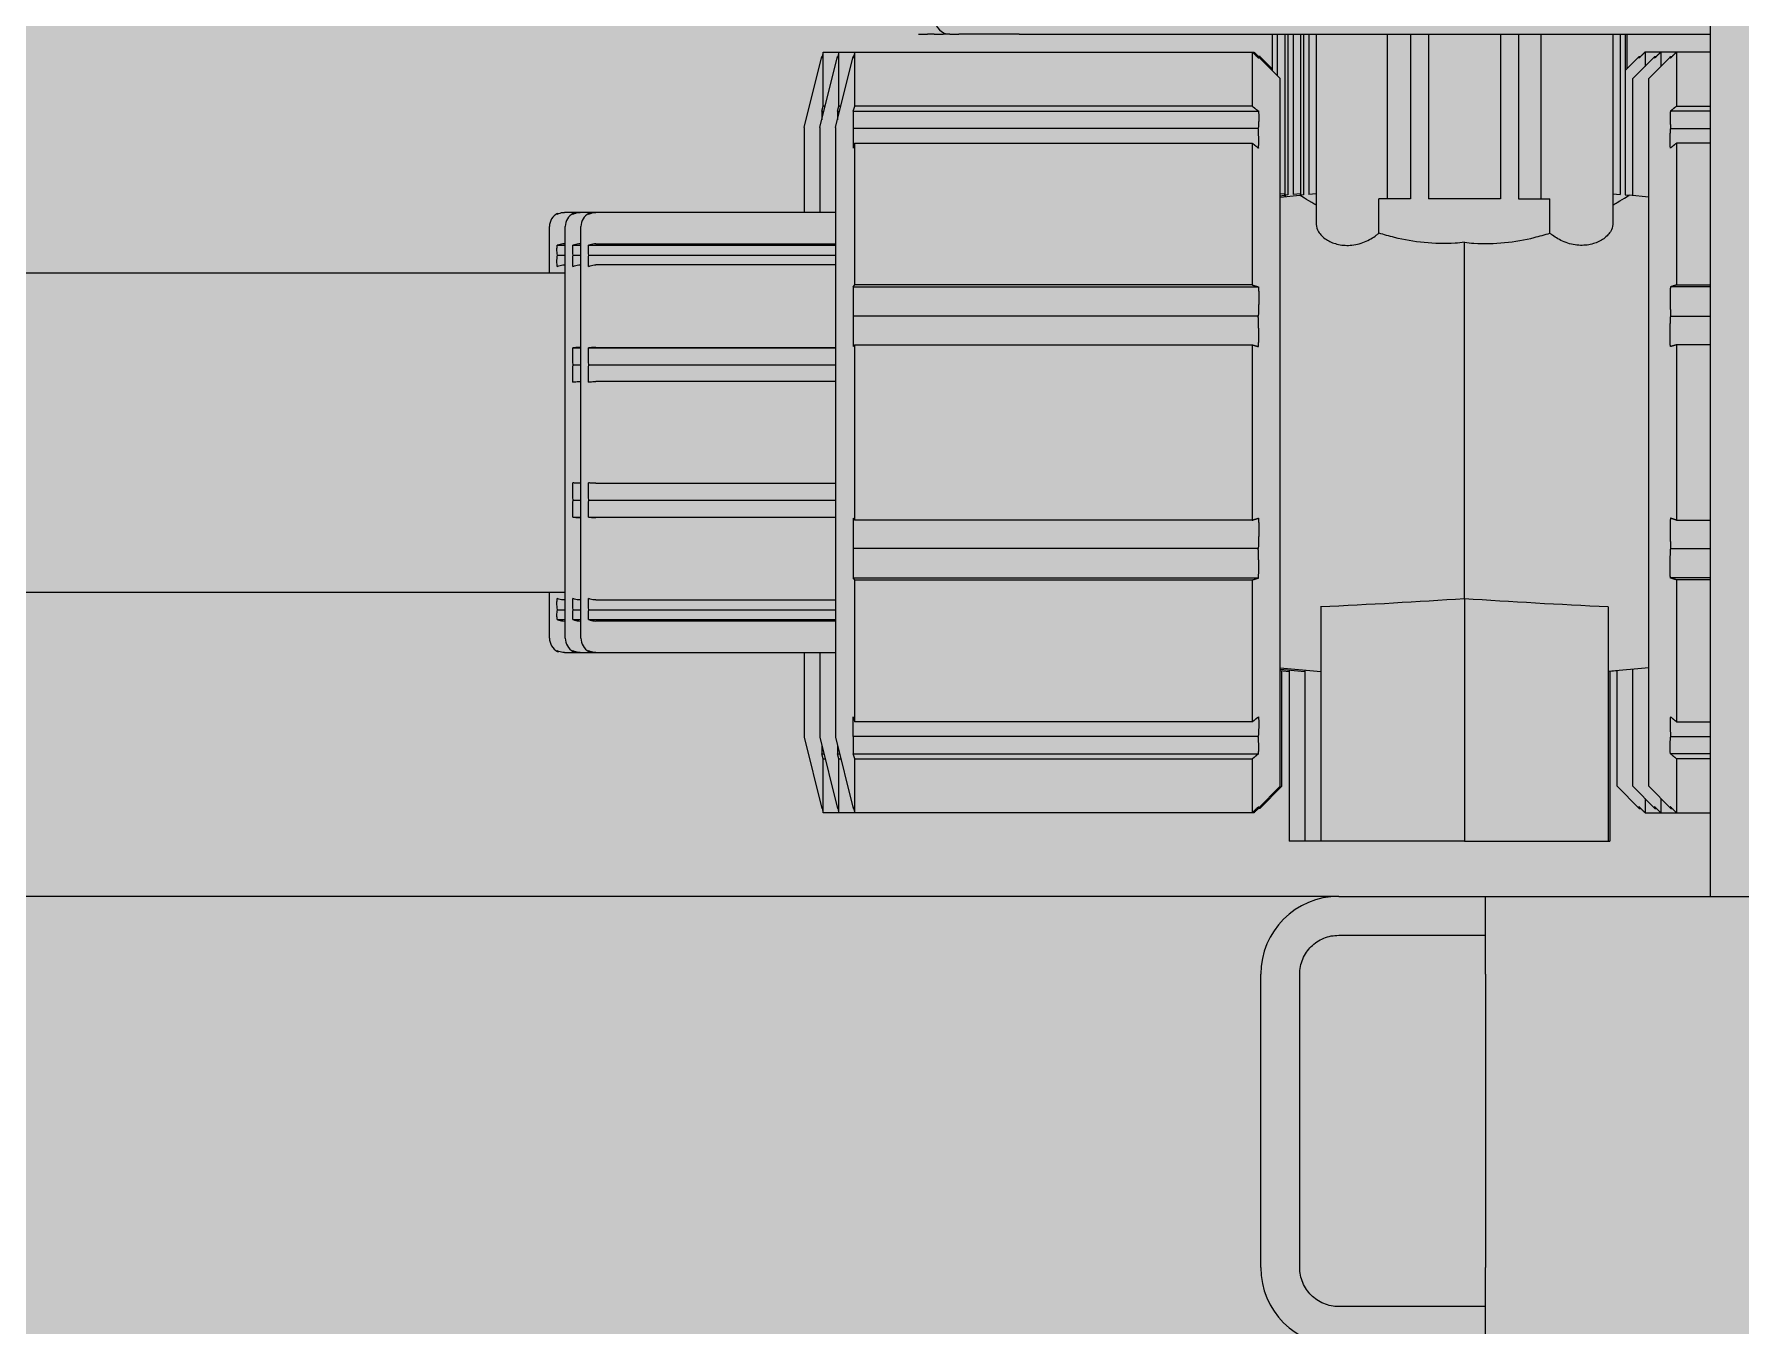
# Model space of a CAD drawing. Header units: centimetres. Extents: x 405564 to 502064, y 46284 to 60634.
# Drawn here: x 484843.04 to 484854.44, y 55966.28 to 55974.91 of the extents above; entities that cross this region are included whole.
import ezdxf

# ---------------------------------------------------------------- set-up
doc = ezdxf.new("R2010")
doc.units = ezdxf.units.CM
doc.layers.get('0').update_dxf_attribs({"color": 8, "lineweight": 9})
doc.layers.add('0-KRCN-MİMARİ-220526', color=8, linetype='Continuous', lineweight=9)
doc.layers.add('Visible (ISO)', color=8, linetype='Continuous', lineweight=18)
doc.layers.add('AS_NOT_MIMARI', color=8, linetype='Continuous')

# ---------------------------------------------------------------- blocks, each defined once
blk = doc.blocks.new('A$Cdfb98813')
h = blk.add_hatch()
h.set_pattern_fill('ANGLE', color=256)
h.set_pattern_definition([(0, (-482318.783, -59032.118), (0, 6.985), [5.08, -1.905]), (90, (-482318.783, -59032.118), (-6.985, 4e-16), [5.08, -1.905])])
h.paths.add_polyline_path([(2235.139, -683), (325.139, -683), (325.139, -933.015), (2235.139, -933.015)])
h.paths.add_polyline_path([(800, -700), (900, -700), (900, -800), (800, -800)], flags=16)
h.paths.add_polyline_path([(1700, -700), (1800, -700), (1800, -800), (1700, -800)], flags=16)
at = {"layer": 'Visible (ISO)'}
for p, q in [((1004.484, -845.415), (1004.484, -863.415)), ((999.198, -857.656), (999.258, -857.656)), ((999.198, -857.656), (999.198, -857.656)), ((999.303, -857.656), (999.258, -857.656)), ((999.303, -857.656), (999.363, -857.656)), ((999.303, -857.656), (999.303, -857.656)), ((999.408, -857.656), (999.363, -857.656)), ((999.408, -857.656), (999.468, -857.656)), ((999.408, -857.656), (999.408, -857.656)), ((999.871, -857.656), (999.468, -857.656)), ((999.871, -857.656), (1004.484, -857.656)), ((1001.56, -857.656), (1001.56, -857.899)), ((1001.594, -857.656), (1001.594, -857.933)), ((1001.644, -857.656), (1001.644, -858.732)), ((1001.665, -857.656), (1001.665, -858.73)), ((1001.699, -857.656), (1001.699, -858.727)), ((1001.749, -857.656), (1001.749, -858.732)), ((1001.77, -857.656), (1001.77, -858.73)), ((1001.804, -857.656), (1001.804, -858.727)), ((1001.854, -857.656), (1001.854, -858.927)), ((1002.331, -858.756), (1002.331, -857.656)), ((1002.484, -857.656), (1002.484, -858.756)), ((1002.604, -857.656), (1002.604, -858.756)), ((1003.084, -857.656), (1003.084, -858.756)), ((1003.204, -857.656), (1003.204, -858.756)), ((1003.357, -858.756), (1003.357, -857.656)), ((1003.834, -857.656), (1003.834, -858.927)), ((1003.883, -857.656), (1003.883, -858.727)), ((1003.917, -857.656), (1003.917, -858.73)), ((1003.928, -857.656), (1003.928, -857.888)), ((998.434, -858.28), (998.552, -857.805)), ((998.539, -858.28), (998.657, -857.805)), ((998.562, -857.775), (998.552, -857.816)), ((998.555, -857.805), (998.552, -857.805)), ((998.562, -858.137), (998.562, -857.775)), ((998.562, -857.775), (998.667, -857.775)), ((998.644, -858.28), (998.762, -857.805)), ((998.667, -857.775), (998.657, -857.816)), ((998.66, -857.805), (998.657, -857.805)), ((998.667, -858.137), (998.667, -857.775)), ((998.667, -857.775), (998.772, -857.775)), ((998.772, -857.775), (998.762, -857.816)), ((998.764, -857.805), (998.762, -857.805)), ((998.772, -858.137), (998.772, -857.775)), ((998.772, -857.775), (1001.427, -857.775)), ((1001.427, -857.775), (1001.438, -857.775)), ((1001.427, -857.775), (1001.427, -858.137)), ((1001.438, -857.775), (1001.438, -857.786)), ((1001.467, -857.805), (1001.458, -857.805)), ((1001.614, -857.953), (1001.467, -857.805)), ((1001.478, -857.805), (1001.469, -857.805)), ((1001.56, -857.888), (1001.478, -857.805)), ((1003.917, -857.899), (1004.011, -857.805)), ((1003.969, -857.953), (1004.116, -857.805)), ((1004.011, -857.805), (1004.02, -857.805)), ((1004.05, -857.775), (1004.05, -857.871)), ((1004.155, -857.775), (1004.05, -857.775)), ((1004.074, -857.953), (1004.221, -857.805)), ((1004.116, -857.805), (1004.125, -857.805)), ((1004.155, -857.775), (1004.155, -857.871)), ((1004.26, -857.775), (1004.155, -857.775)), ((1004.221, -857.805), (1004.23, -857.805)), ((1004.26, -857.775), (1004.26, -858.137)), ((1004.484, -857.775), (1004.26, -857.775)), ((1001.614, -862.68), (1001.614, -857.953)), ((1003.969, -858.735), (1003.969, -857.953)), ((1004.074, -862.68), (1004.074, -857.953)), ((998.552, -858.17), (998.562, -858.137)), ((998.552, -858.17), (998.566, -858.17)), ((998.575, -858.137), (998.562, -858.137)), ((998.657, -858.17), (998.667, -858.137)), ((998.657, -858.17), (998.671, -858.17)), ((998.679, -858.137), (998.667, -858.137)), ((998.762, -858.17), (998.772, -858.137)), ((998.762, -858.17), (1001.469, -858.17)), ((1001.427, -858.137), (998.772, -858.137)), ((1004.484, -858.17), (1004.219, -858.17)), ((1004.26, -858.137), (1004.484, -858.137)), ((998.434, -858.28), (998.434, -858.846)), ((998.539, -858.28), (998.539, -858.846)), ((998.644, -858.28), (998.644, -862.352)), ((1001.467, -858.285), (998.762, -858.285)), ((1004.221, -858.285), (1004.484, -858.285)), ((998.772, -858.384), (998.762, -858.417)), ((998.772, -859.331), (998.772, -858.384)), ((998.772, -858.384), (1001.427, -858.384)), ((1001.427, -858.384), (1001.427, -859.331)), ((1004.484, -858.384), (1004.26, -858.384)), ((1004.26, -858.384), (1004.26, -859.331)), ((1001.644, -858.723), (1001.614, -858.725)), ((1001.614, -858.735), (1001.639, -858.732)), ((1001.614, -858.744), (1001.744, -858.732)), ((1001.665, -858.73), (1001.639, -858.732)), ((1001.749, -858.723), (1001.699, -858.727)), ((1001.77, -858.73), (1001.744, -858.732)), ((1001.854, -858.723), (1001.804, -858.727)), ((1002.484, -858.756), (1002.272, -858.756)), ((1002.272, -858.985), (1002.272, -858.756)), ((1003.084, -858.756), (1002.604, -858.756)), ((1003.204, -858.756), (1003.415, -858.756)), ((1003.415, -858.985), (1003.415, -858.756)), ((1003.834, -858.723), (1003.883, -858.727)), ((1003.917, -858.73), (1003.944, -858.732)), ((1004.074, -858.744), (1003.944, -858.732)), ((996.787, -858.853), (996.797, -858.853)), ((996.939, -858.846), (996.834, -858.846)), ((996.892, -858.853), (996.902, -858.853)), ((997.044, -858.846), (996.939, -858.846)), ((996.997, -858.853), (997.007, -858.853)), ((998.644, -858.846), (997.044, -858.846)), ((996.734, -859.249), (996.734, -858.941)), ((996.839, -861.691), (996.839, -858.941)), ((996.944, -861.691), (996.944, -858.941)), ((996.785, -859.066), (996.839, -859.066)), ((996.834, -859.056), (996.839, -859.056)), ((996.89, -859.066), (996.944, -859.066)), ((996.939, -859.056), (996.944, -859.056)), ((996.995, -859.066), (998.644, -859.066)), ((997.044, -859.056), (998.644, -859.056)), ((1002.844, -861.427), (1002.844, -859.046)), ((996.787, -859.132), (996.839, -859.132)), ((996.839, -859.197), (996.834, -859.197)), ((996.892, -859.132), (996.944, -859.132)), ((996.944, -859.197), (996.939, -859.197)), ((996.997, -859.132), (998.644, -859.132)), ((998.644, -859.197), (997.044, -859.197)), ((989.734, -859.249), (996.839, -859.249)), ((998.762, -859.344), (998.772, -859.331)), ((1001.427, -859.331), (998.772, -859.331)), ((1004.26, -859.331), (1004.484, -859.331)), ((998.762, -859.344), (1001.469, -859.344)), ((1004.484, -859.344), (1004.219, -859.344)), ((1001.467, -859.54), (998.762, -859.54)), ((1004.221, -859.54), (1004.484, -859.54)), ((996.89, -859.752), (996.944, -859.752)), ((996.939, -859.748), (996.944, -859.748)), ((996.995, -859.752), (998.644, -859.752)), ((997.044, -859.748), (998.644, -859.748)), ((998.772, -859.731), (998.762, -859.743)), ((998.772, -860.902), (998.772, -859.731)), ((998.772, -859.731), (1001.427, -859.731)), ((1001.427, -859.731), (1001.427, -860.902)), ((1004.484, -859.731), (1004.26, -859.731)), ((1004.26, -859.731), (1004.26, -860.902)), ((996.892, -859.864), (996.944, -859.864)), ((996.997, -859.864), (998.644, -859.864)), ((996.944, -859.976), (996.939, -859.976)), ((998.644, -859.976), (997.044, -859.976)), ((996.939, -860.656), (996.944, -860.656)), ((997.044, -860.656), (998.644, -860.656)), ((996.892, -860.768), (996.944, -860.768)), ((996.997, -860.768), (998.644, -860.768)), ((996.89, -860.881), (996.944, -860.881)), ((996.944, -860.885), (996.939, -860.885)), ((996.995, -860.881), (998.644, -860.881)), ((998.644, -860.885), (997.044, -860.885)), ((998.762, -860.889), (998.772, -860.902)), ((1001.427, -860.902), (998.772, -860.902)), ((1004.26, -860.902), (1004.484, -860.902)), ((1001.467, -861.092), (998.762, -861.092)), ((1004.221, -861.092), (1004.484, -861.092)), ((989.734, -861.383), (996.839, -861.383)), ((996.734, -861.691), (996.734, -861.383)), ((998.772, -861.301), (998.762, -861.288)), ((998.762, -861.288), (1001.469, -861.288)), ((998.772, -862.249), (998.772, -861.301)), ((998.772, -861.301), (1001.427, -861.301)), ((1001.427, -861.301), (1001.427, -862.249)), ((1004.484, -861.288), (1004.219, -861.288)), ((1004.484, -861.301), (1004.26, -861.301)), ((1004.26, -861.301), (1004.26, -862.249)), ((996.787, -861.5), (996.839, -861.5)), ((996.834, -861.435), (996.839, -861.435)), ((996.892, -861.5), (996.944, -861.5)), ((996.939, -861.435), (996.944, -861.435)), ((996.997, -861.5), (998.644, -861.5)), ((997.044, -861.435), (998.644, -861.435)), ((1001.884, -861.481), (1001.884, -863.046)), ((1002.844, -861.427), (1002.844, -863.046)), ((1003.804, -861.481), (1003.804, -863.046)), ((996.785, -861.566), (996.839, -861.566)), ((996.839, -861.576), (996.834, -861.576)), ((996.89, -861.566), (996.944, -861.566)), ((996.944, -861.576), (996.939, -861.576)), ((996.995, -861.566), (998.644, -861.566)), ((998.644, -861.576), (997.044, -861.576)), ((996.787, -861.779), (996.797, -861.779)), ((996.834, -861.786), (996.939, -861.786)), ((996.892, -861.779), (996.902, -861.779)), ((996.939, -861.786), (997.044, -861.786)), ((996.997, -861.779), (997.007, -861.779)), ((997.044, -861.786), (998.644, -861.786)), ((998.434, -861.786), (998.434, -862.352)), ((998.539, -861.786), (998.539, -862.352)), ((1001.614, -861.889), (1001.884, -861.912)), ((1001.614, -861.898), (1001.779, -861.912)), ((1001.614, -861.907), (1001.674, -861.912)), ((1001.625, -862.68), (1001.625, -861.908)), ((1001.674, -861.903), (1001.674, -863.046)), ((1001.779, -861.903), (1001.779, -863.046)), ((1004.074, -861.889), (1003.804, -861.912)), ((1003.864, -861.908), (1003.815, -861.912)), ((1003.815, -861.911), (1003.815, -863.046)), ((1003.864, -862.68), (1003.864, -861.907)), ((1003.969, -862.68), (1003.969, -861.898)), ((998.762, -862.215), (998.772, -862.249)), ((1001.427, -862.249), (998.772, -862.249)), ((1004.26, -862.249), (1004.484, -862.249)), ((998.434, -862.352), (998.552, -862.827)), ((998.539, -862.352), (998.657, -862.827)), ((998.644, -862.352), (998.762, -862.827)), ((1001.467, -862.347), (998.762, -862.347)), ((1004.221, -862.347), (1004.484, -862.347)), ((998.562, -862.496), (998.552, -862.462)), ((998.552, -862.462), (998.566, -862.462)), ((998.562, -862.857), (998.562, -862.496)), ((998.562, -862.496), (998.575, -862.496)), ((998.667, -862.496), (998.657, -862.462)), ((998.657, -862.462), (998.671, -862.462)), ((998.667, -862.857), (998.667, -862.496)), ((998.667, -862.496), (998.679, -862.496)), ((998.772, -862.496), (998.762, -862.462)), ((998.762, -862.462), (1001.469, -862.462)), ((998.772, -862.857), (998.772, -862.496)), ((998.772, -862.496), (1001.427, -862.496)), ((1001.427, -862.496), (1001.427, -862.857)), ((1004.484, -862.462), (1004.219, -862.462)), ((1004.26, -862.496), (1004.26, -862.857)), ((1004.484, -862.496), (1004.26, -862.496)), ((1001.614, -862.68), (1001.467, -862.827)), ((1001.625, -862.68), (1001.478, -862.827)), ((1003.864, -862.68), (1004.011, -862.827)), ((1003.969, -862.68), (1004.116, -862.827)), ((1004.05, -862.761), (1004.05, -862.857)), ((1004.074, -862.68), (1004.221, -862.827)), ((1004.155, -862.761), (1004.155, -862.857)), ((998.552, -862.816), (998.562, -862.857)), ((998.555, -862.827), (998.552, -862.827)), ((998.667, -862.857), (998.562, -862.857)), ((998.657, -862.816), (998.667, -862.857)), ((998.66, -862.827), (998.657, -862.827)), ((998.772, -862.857), (998.667, -862.857)), ((998.762, -862.816), (998.772, -862.857)), ((998.764, -862.827), (998.762, -862.827)), ((1001.427, -862.857), (998.772, -862.857)), ((1001.438, -862.857), (1001.427, -862.857)), ((1001.438, -862.846), (1001.438, -862.857)), ((1001.467, -862.827), (1001.458, -862.827)), ((1001.478, -862.827), (1001.469, -862.827)), ((1004.011, -862.827), (1004.02, -862.827)), ((1004.05, -862.857), (1004.155, -862.857)), ((1004.116, -862.827), (1004.125, -862.827)), ((1004.155, -862.857), (1004.26, -862.857)), ((1004.221, -862.827), (1004.23, -862.827)), ((1004.26, -862.857), (1004.484, -862.857)), ((1001.779, -863.046), (1001.674, -863.046)), ((1001.884, -863.046), (1001.779, -863.046)), ((1002.844, -863.046), (1001.884, -863.046)), ((1002.844, -863.046), (1003.804, -863.046)), ((1003.804, -863.046), (1003.815, -863.046)), ((1002.004, -863.415), (839.484, -863.415)), ((1002.004, -863.415), (1002.984, -863.415)), ((1002.984, -863.935), (1002.984, -863.415)), ((1002.984, -863.415), (1056.964, -863.415)), ((1002.004, -863.675), (1002.984, -863.675)), ((1001.484, -865.895), (1001.484, -863.935)), ((1001.744, -865.895), (1001.744, -863.935)), ((1002.984, -863.935), (1002.984, -865.895)), ((1002.984, -866.415), (1002.984, -865.895)), ((1002.984, -866.155), (1002.004, -866.155))]:
    blk.add_line(p, q, dxfattribs=at)
for centre, radius, start, end in [((999.408, -857.556), 0.1, 180, 270), ((996.834, -858.941), 0.1, 118.0831, 180), ((996.939, -858.941), 0.1, 118.0831, 180), ((997.044, -858.941), 0.1, 118.0831, 180), ((996.834, -861.691), 0.1, 180, 241.9169), ((996.939, -861.691), 0.1, 180, 241.9169), ((997.044, -861.691), 0.1, 180, 241.9169), ((1002.004, -863.935), 0.52, 90, 180), ((1002.004, -865.895), 0.52, 180, 270)]:
    blk.add_arc(centre, radius, start, end, dxfattribs=at)
at = {"layer": 'Visible (ISO)', "extrusion": (0, 0, -1)}
for centre, major_axis, ratio, start_param, end_param in [((999.635, -860.316), (7.936, 0), 0.153091, 1.154619, 1.283565), ((1006.052, -860.316), (-7.936, 0), 0.153091, 4.99962, 5.128566), ((1008.797, -862.265), (-10.036, 0), 0.629301, 6.270099, 6.291053)]:
    blk.add_ellipse(centre, major_axis=major_axis, ratio=ratio, start_param=start_param, end_param=end_param, dxfattribs=at)
at = {"layer": 'Visible (ISO)'}
for points, weights in [([(998.552, -857.805), (998.551, -857.811), (998.552, -857.816)], [3.23888053736, 3.24243610496, 3.24029771772]), ([(998.657, -857.805), (998.656, -857.811), (998.657, -857.816)], [3.23888053736, 3.24243610496, 3.24029771772]), ([(998.762, -857.805), (998.761, -857.811), (998.762, -857.816)], [3.23888053736, 3.24243610496, 3.24029771772]), ([(1001.427, -857.775), (1001.448, -857.796), (1001.469, -857.816)], [1.02199171203, 1.0207070589, 1.01935490038]), ([(1001.438, -857.775), (1001.459, -857.796), (1001.48, -857.816)], [1.02199171205, 1.02070705892, 1.0193549004]), ([(1001.469, -857.816), (1001.472, -857.811), (1001.467, -857.805)], [1.5597989968, 1.56082836341, 1.55911680131]), ([(1001.48, -857.816), (1001.483, -857.811), (1001.478, -857.805)], [1.5597989968, 1.56082836341, 1.55911680131]), ([(1004.009, -857.816), (1004.005, -857.811), (1004.011, -857.805)], [1.5597989968, 1.56082836341, 1.55911680131]), ([(1004.05, -857.775), (1004.029, -857.796), (1004.009, -857.816)], [1.02199171203, 1.0207070589, 1.01935490039]), ([(1004.114, -857.816), (1004.11, -857.811), (1004.116, -857.805)], [1.5597989968, 1.56082836341, 1.55911680131]), ([(1004.155, -857.775), (1004.134, -857.796), (1004.114, -857.816)], [1.02199171203, 1.0207070589, 1.01935490038]), ([(1004.219, -857.816), (1004.215, -857.811), (1004.221, -857.805)], [1.5597989968, 1.56082836341, 1.55911680131]), ([(1004.26, -857.775), (1004.239, -857.796), (1004.219, -857.816)], [1.02199171203, 1.0207070589, 1.01935490038]), ([(998.552, -858.17), (998.551, -858.2), (998.552, -858.229)], [3.23952660415, 3.24061321596, 3.24022923136]), ([(998.657, -858.17), (998.656, -858.2), (998.657, -858.229)], [3.23952660415, 3.24061321596, 3.24022923136]), ([(998.762, -858.17), (998.761, -858.228), (998.762, -858.285)], [3.23952660416, 3.24166448254, 3.23810976111]), ([(1001.427, -858.137), (1001.448, -858.154), (1001.469, -858.17)], [1.02199171203, 1.0207070589, 1.01935490039]), ([(1001.469, -858.17), (1001.472, -858.228), (1001.467, -858.285)], [1.55979899676, 1.56082836338, 1.5591168013]), ([(1004.219, -858.17), (1004.215, -858.228), (1004.221, -858.285)], [1.55979899676, 1.56082836338, 1.5591168013]), ([(1004.26, -858.137), (1004.239, -858.154), (1004.219, -858.17)], [1.02199171203, 1.02070705891, 1.01935490039]), ([(998.762, -858.285), (998.761, -858.351), (998.762, -858.417)], [3.23888053736, 3.24243610496, 3.24029771772]), ([(1001.469, -858.417), (1001.472, -858.351), (1001.467, -858.285)], [1.5597989968, 1.56082836341, 1.55911680131]), ([(1004.219, -858.417), (1004.215, -858.351), (1004.221, -858.285)], [1.5597989968, 1.56082836341, 1.55911680131]), ([(1001.427, -858.384), (1001.448, -858.401), (1001.469, -858.417)], [1.02199171204, 1.02070705891, 1.01935490039]), ([(1004.26, -858.384), (1004.239, -858.401), (1004.219, -858.417)], [1.02199171204, 1.02070705891, 1.01935490039]), ([(1001.427, -859.331), (1001.448, -859.338), (1001.469, -859.344)], [1.02199171203, 1.0207070589, 1.01935490039]), ([(1004.26, -859.331), (1004.239, -859.338), (1004.219, -859.344)], [1.02199171201, 1.02070705889, 1.01935490037]), ([(998.762, -859.344), (998.761, -859.442), (998.762, -859.54)], [3.23952660415, 3.24166448254, 3.23810976111]), ([(1001.469, -859.344), (1001.472, -859.442), (1001.467, -859.54)], [1.55979899676, 1.56082836338, 1.5591168013]), ([(1004.219, -859.344), (1004.215, -859.442), (1004.221, -859.54)], [1.55979899676, 1.56082836338, 1.5591168013]), ([(998.762, -859.54), (998.761, -859.642), (998.762, -859.743)], [3.23888053736, 3.24243610496, 3.24029771772]), ([(1001.469, -859.743), (1001.472, -859.642), (1001.467, -859.54)], [1.5597989968, 1.56082836341, 1.55911680131]), ([(1004.219, -859.743), (1004.215, -859.642), (1004.221, -859.54)], [1.5597989968, 1.56082836341, 1.55911680131]), ([(1001.427, -859.731), (1001.448, -859.737), (1001.469, -859.743)], [1.02199171202, 1.02070705889, 1.01935490037]), ([(1004.26, -859.731), (1004.239, -859.737), (1004.219, -859.743)], [1.02199171202, 1.02070705889, 1.01935490038]), ([(998.762, -860.889), (998.761, -860.99), (998.762, -861.092)], [3.23952660415, 3.24166448254, 3.23810976111]), ([(1001.427, -860.902), (1001.448, -860.895), (1001.469, -860.889)], [1.021991712, 1.02070705888, 1.01935490037]), ([(1001.469, -860.889), (1001.472, -860.99), (1001.467, -861.092)], [1.55979899676, 1.56082836338, 1.5591168013]), ([(1004.219, -860.889), (1004.215, -860.99), (1004.221, -861.092)], [1.55979899676, 1.56082836338, 1.5591168013]), ([(1004.26, -860.902), (1004.239, -860.895), (1004.219, -860.889)], [1.02199171204, 1.02070705891, 1.0193549004]), ([(998.762, -861.092), (998.761, -861.19), (998.762, -861.288)], [3.23888053736, 3.24243610496, 3.24029771772]), ([(1001.469, -861.288), (1001.472, -861.19), (1001.467, -861.092)], [1.5597989968, 1.56082836341, 1.55911680131]), ([(1004.219, -861.288), (1004.215, -861.19), (1004.221, -861.092)], [1.5597989968, 1.56082836341, 1.55911680131]), ([(1001.427, -861.301), (1001.448, -861.295), (1001.469, -861.288)], [1.02199171205, 1.02070705892, 1.0193549004]), ([(1004.26, -861.301), (1004.239, -861.295), (1004.219, -861.288)], [1.02199171204, 1.02070705891, 1.0193549004]), ([(1001.427, -862.249), (1001.448, -862.232), (1001.469, -862.215)], [1.02199171201, 1.02070705888, 1.01935490037]), ([(1001.469, -862.215), (1001.472, -862.281), (1001.467, -862.347)], [1.55969605482, 1.5607253535, 1.55901390437]), ([(1004.219, -862.215), (1004.215, -862.281), (1004.221, -862.347)], [1.55969605482, 1.5607253535, 1.55901390437]), ([(1004.26, -862.249), (1004.239, -862.232), (1004.219, -862.215)], [1.02199171203, 1.0207070589, 1.01935490038]), ([(998.552, -862.404), (998.551, -862.433), (998.552, -862.462)], [3.24100051215, 3.24138458815, 3.24029771772]), ([(998.657, -862.404), (998.656, -862.433), (998.657, -862.462)], [3.24100051215, 3.24138458815, 3.24029771772]), ([(998.762, -862.347), (998.761, -862.405), (998.762, -862.462)], [3.23888053736, 3.24243610496, 3.24029771772]), ([(1001.469, -862.462), (1001.472, -862.405), (1001.467, -862.347)], [1.5597989968, 1.56082836341, 1.55911680131]), ([(1004.219, -862.462), (1004.215, -862.405), (1004.221, -862.347)], [1.5597989968, 1.56082836341, 1.55911680131]), ([(1001.427, -862.496), (1001.448, -862.479), (1001.469, -862.462)], [1.02199171203, 1.0207070589, 1.01935490038]), ([(1004.26, -862.496), (1004.239, -862.479), (1004.219, -862.462)], [1.02199171204, 1.02070705891, 1.01935490039]), ([(998.552, -862.816), (998.551, -862.821), (998.552, -862.827)], [3.23952660415, 3.24166448254, 3.23810976111]), ([(998.657, -862.816), (998.656, -862.821), (998.657, -862.827)], [3.23952660416, 3.24166448254, 3.23810976111]), ([(998.762, -862.816), (998.761, -862.821), (998.762, -862.827)], [3.23952660416, 3.24166448254, 3.23810976111]), ([(1001.427, -862.857), (1001.448, -862.836), (1001.469, -862.816)], [1.02199171201, 1.02070705888, 1.01935490037]), ([(1001.438, -862.857), (1001.459, -862.836), (1001.48, -862.816)], [1.02199171202, 1.02070705889, 1.01935490038]), ([(1001.469, -862.816), (1001.472, -862.821), (1001.467, -862.827)], [1.55979899676, 1.56082836338, 1.5591168013]), ([(1001.48, -862.816), (1001.483, -862.821), (1001.478, -862.827)], [1.55979899676, 1.56082836338, 1.5591168013]), ([(1004.009, -862.816), (1004.005, -862.821), (1004.011, -862.827)], [1.55979899676, 1.56082836338, 1.5591168013]), ([(1004.05, -862.857), (1004.029, -862.836), (1004.009, -862.816)], [1.02199171204, 1.02070705892, 1.0193549004]), ([(1004.114, -862.816), (1004.11, -862.821), (1004.116, -862.827)], [1.55979899676, 1.56082836338, 1.5591168013]), ([(1004.155, -862.857), (1004.134, -862.836), (1004.114, -862.816)], [1.02199171202, 1.02070705889, 1.01935490038]), ([(1004.219, -862.816), (1004.215, -862.821), (1004.221, -862.827)], [1.55979899676, 1.56082836338, 1.5591168013]), ([(1004.26, -862.857), (1004.239, -862.836), (1004.219, -862.816)], [1.021991712, 1.02070705888, 1.01935490036])]:
    blk.add_rational_spline(points, weights, degree=2, dxfattribs=at)
blk.add_open_spline([(1001.652, -858.741), (1001.643, -858.735), (1001.639, -858.732), (1001.639, -858.732)], degree=3, dxfattribs=at)
for points, knots in [([(1001.854, -858.797), (1001.843, -858.791), (1001.833, -858.785), (1001.771, -858.749), (1001.744, -858.732), (1001.744, -858.732)], [-2.1227679, -2.1227679, -2.1227679, -2.1227679, -2.0526795, -2.0526795, -1.6409183, -1.6409183, -1.6409183, -1.6409183]), ([(1003.834, -858.797), (1003.844, -858.791), (1003.854, -858.785), (1003.916, -858.749), (1003.944, -858.732), (1003.944, -858.732)], [1.1590686, 1.1590686, 1.1590686, 1.1590686, 1.2291571, 1.2291571, 1.6409183, 1.6409183, 1.6409183, 1.6409183]), ([(996.785, -858.859), (996.784, -858.858), (996.784, -858.857), (996.784, -858.855), (996.784, -858.854), (996.787, -858.853)], [0.3542386, 0.3542386, 0.3542386, 0.3542386, 0.4024589, 0.4024589, 0.4682307, 0.4682307, 0.4682307, 0.4682307]), ([(996.785, -858.859), (996.789, -858.857), (996.792, -858.855), (996.807, -858.849), (996.821, -858.846), (996.834, -858.846)], [0.54557409, 0.54557409, 0.54557409, 0.54557409, 0.55654158, 0.55654158, 0.59352463, 0.59352463, 0.59352463, 0.59352463]), ([(996.89, -858.859), (996.889, -858.858), (996.889, -858.857), (996.889, -858.855), (996.889, -858.854), (996.892, -858.853)], [0.3542386, 0.3542386, 0.3542386, 0.3542386, 0.4024589, 0.4024589, 0.4682307, 0.4682307, 0.4682307, 0.4682307]), ([(996.89, -858.859), (996.894, -858.857), (996.897, -858.855), (996.912, -858.849), (996.926, -858.846), (996.939, -858.846)], [0.54557409, 0.54557409, 0.54557409, 0.54557409, 0.55654158, 0.55654158, 0.59352463, 0.59352463, 0.59352463, 0.59352463]), ([(996.995, -858.859), (996.994, -858.858), (996.994, -858.857), (996.994, -858.855), (996.994, -858.854), (996.997, -858.853)], [0.3542386, 0.3542386, 0.3542386, 0.3542386, 0.4024589, 0.4024589, 0.4682307, 0.4682307, 0.4682307, 0.4682307]), ([(996.995, -858.859), (996.999, -858.857), (997.002, -858.855), (997.017, -858.849), (997.031, -858.846), (997.044, -858.846)], [0.54557409, 0.54557409, 0.54557409, 0.54557409, 0.55654158, 0.55654158, 0.59352463, 0.59352463, 0.59352463, 0.59352463]), ([(1001.854, -858.927), (1001.854, -858.942), (1001.859, -858.96), (1001.881, -858.995), (1001.899, -859.013), (1001.941, -859.04), (1001.965, -859.051), (1002.02, -859.065), (1002.051, -859.068), (1002.113, -859.064), (1002.147, -859.056), (1002.207, -859.031), (1002.234, -859.015), (1002.261, -858.994), (1002.267, -858.99), (1002.272, -858.985)], [-1.1691508, -1.1691508, -1.1691508, -1.1691508, -1.0739604, -1.0739604, -0.967244, -0.967244, -0.878467, -0.878467, -0.7896899, -0.7896899, -0.6915436, -0.6915436, -0.5933972, -0.5933972, -0.5650046, -0.5650046, -0.5650046, -0.5650046]), ([(1002.844, -859.046), (1002.823, -859.049), (1002.802, -859.051), (1002.713, -859.057), (1002.644, -859.055), (1002.507, -859.042), (1002.441, -859.03), (1002.341, -859.005), (1002.306, -858.995), (1002.272, -858.985)], [-3.344909, -3.344909, -3.344909, -3.344909, -3.2818365, -3.2818365, -3.0774876, -3.0774876, -2.8731386, -2.8731386, -2.757081, -2.757081, -2.757081, -2.757081]), ([(1002.844, -859.046), (1002.865, -859.049), (1002.886, -859.051), (1002.907, -859.052), (1002.975, -859.057), (1003.044, -859.055), (1003.18, -859.042), (1003.247, -859.03), (1003.346, -859.005), (1003.381, -858.995), (1003.415, -858.985)], [-0.0630724, -0.0630724, -0.0630724, -0.0630724, 0, 0, 0, 0.204349, 0.204349, 0.4086979, 0.4086979, 0.5247556, 0.5247556, 0.5247556, 0.5247556]), ([(1003.834, -858.927), (1003.834, -858.942), (1003.829, -858.96), (1003.806, -858.995), (1003.788, -859.013), (1003.747, -859.04), (1003.722, -859.051), (1003.667, -859.065), (1003.636, -859.068), (1003.607, -859.066), (1003.574, -859.064), (1003.541, -859.056), (1003.48, -859.031), (1003.453, -859.015), (1003.426, -858.994), (1003.42, -858.99), (1003.415, -858.985)], [1.1825316, 1.1825316, 1.1825316, 1.1825316, 1.2777219, 1.2777219, 1.3844383, 1.3844383, 1.4732154, 1.4732154, 1.5619924, 1.5619924, 1.5619924, 1.6601388, 1.6601388, 1.7582851, 1.7582851, 1.7866778, 1.7866778, 1.7866778, 1.7866778]), ([(996.787, -859.132), (996.784, -859.119), (996.784, -859.106), (996.784, -859.085), (996.784, -859.076), (996.785, -859.066)], [0.3366871, 0.3366871, 0.3366871, 0.3366871, 0.4024589, 0.4024589, 0.4506792, 0.4506792, 0.4506792, 0.4506792]), ([(996.834, -859.056), (996.821, -859.056), (996.807, -859.059), (996.792, -859.064), (996.789, -859.065), (996.785, -859.066)], [0, 0, 0, 0, 0.03698305, 0.03698305, 0.04795054, 0.04795054, 0.04795054, 0.04795054]), ([(996.892, -859.132), (996.889, -859.119), (996.889, -859.106), (996.889, -859.085), (996.889, -859.076), (996.89, -859.066)], [0.3366871, 0.3366871, 0.3366871, 0.3366871, 0.4024589, 0.4024589, 0.4506792, 0.4506792, 0.4506792, 0.4506792]), ([(996.939, -859.056), (996.926, -859.056), (996.912, -859.059), (996.897, -859.064), (996.894, -859.065), (996.89, -859.066)], [0, 0, 0, 0, 0.03698305, 0.03698305, 0.04795054, 0.04795054, 0.04795054, 0.04795054]), ([(996.997, -859.132), (996.994, -859.119), (996.994, -859.106), (996.994, -859.085), (996.994, -859.076), (996.995, -859.066)], [0.3366871, 0.3366871, 0.3366871, 0.3366871, 0.4024589, 0.4024589, 0.4506792, 0.4506792, 0.4506792, 0.4506792]), ([(997.044, -859.056), (997.031, -859.056), (997.017, -859.059), (997.002, -859.064), (996.999, -859.065), (996.995, -859.066)], [0, 0, 0, 0, 0.03698305, 0.03698305, 0.04795054, 0.04795054, 0.04795054, 0.04795054]), ([(996.785, -859.208), (996.784, -859.197), (996.784, -859.186), (996.784, -859.162), (996.784, -859.147), (996.787, -859.132)], [0.3542386, 0.3542386, 0.3542386, 0.3542386, 0.4024589, 0.4024589, 0.4682307, 0.4682307, 0.4682307, 0.4682307]), ([(996.785, -859.208), (996.789, -859.206), (996.792, -859.205), (996.807, -859.2), (996.821, -859.197), (996.834, -859.197)], [0.54557287, 0.54557287, 0.54557287, 0.54557287, 0.55650825, 0.55650825, 0.59352464, 0.59352464, 0.59352464, 0.59352464]), ([(996.89, -859.208), (996.889, -859.197), (996.889, -859.186), (996.889, -859.162), (996.889, -859.147), (996.892, -859.132)], [0.3542386, 0.3542386, 0.3542386, 0.3542386, 0.4024589, 0.4024589, 0.4682307, 0.4682307, 0.4682307, 0.4682307]), ([(996.89, -859.208), (996.894, -859.206), (996.897, -859.205), (996.912, -859.2), (996.926, -859.197), (996.939, -859.197)], [0.54557287, 0.54557287, 0.54557287, 0.54557287, 0.55650825, 0.55650825, 0.59352464, 0.59352464, 0.59352464, 0.59352464]), ([(996.995, -859.208), (996.994, -859.197), (996.994, -859.186), (996.994, -859.162), (996.994, -859.147), (996.997, -859.132)], [0.3542386, 0.3542386, 0.3542386, 0.3542386, 0.4024589, 0.4024589, 0.4682307, 0.4682307, 0.4682307, 0.4682307]), ([(996.995, -859.208), (996.999, -859.206), (997.002, -859.205), (997.017, -859.2), (997.031, -859.197), (997.044, -859.197)], [0.54557287, 0.54557287, 0.54557287, 0.54557287, 0.55650825, 0.55650825, 0.59352464, 0.59352464, 0.59352464, 0.59352464]), ([(996.892, -859.864), (996.889, -859.842), (996.889, -859.819), (996.889, -859.784), (996.889, -859.768), (996.89, -859.752)], [0.3366871, 0.3366871, 0.3366871, 0.3366871, 0.4024589, 0.4024589, 0.4506792, 0.4506792, 0.4506792, 0.4506792]), ([(996.939, -859.748), (996.926, -859.748), (996.912, -859.749), (996.897, -859.751), (996.894, -859.751), (996.89, -859.752)], [0, 0, 0, 0, 0.03698305, 0.03698305, 0.04795054, 0.04795054, 0.04795054, 0.04795054]), ([(996.997, -859.864), (996.994, -859.842), (996.994, -859.819), (996.994, -859.784), (996.994, -859.768), (996.995, -859.752)], [0.3366871, 0.3366871, 0.3366871, 0.3366871, 0.4024589, 0.4024589, 0.4506792, 0.4506792, 0.4506792, 0.4506792]), ([(997.044, -859.748), (997.031, -859.748), (997.017, -859.749), (997.002, -859.751), (996.999, -859.751), (996.995, -859.752)], [0, 0, 0, 0, 0.03698305, 0.03698305, 0.04795054, 0.04795054, 0.04795054, 0.04795054]), ([(996.89, -859.98), (996.889, -859.963), (996.889, -859.947), (996.889, -859.91), (996.889, -859.887), (996.892, -859.864)], [0.3542386, 0.3542386, 0.3542386, 0.3542386, 0.4024589, 0.4024589, 0.4682307, 0.4682307, 0.4682307, 0.4682307]), ([(996.995, -859.98), (996.994, -859.963), (996.994, -859.947), (996.994, -859.91), (996.994, -859.887), (996.997, -859.864)], [0.3542386, 0.3542386, 0.3542386, 0.3542386, 0.4024589, 0.4024589, 0.4682307, 0.4682307, 0.4682307, 0.4682307]), ([(996.89, -859.98), (996.894, -859.979), (996.897, -859.979), (996.912, -859.977), (996.926, -859.976), (996.939, -859.976)], [0.54557409, 0.54557409, 0.54557409, 0.54557409, 0.55654158, 0.55654158, 0.59352463, 0.59352463, 0.59352463, 0.59352463]), ([(996.995, -859.98), (996.999, -859.979), (997.002, -859.979), (997.017, -859.977), (997.031, -859.976), (997.044, -859.976)], [0.54557409, 0.54557409, 0.54557409, 0.54557409, 0.55654158, 0.55654158, 0.59352463, 0.59352463, 0.59352463, 0.59352463]), ([(996.892, -860.768), (996.889, -860.745), (996.889, -860.722), (996.889, -860.686), (996.889, -860.669), (996.89, -860.652)], [0.3366871, 0.3366871, 0.3366871, 0.3366871, 0.4024589, 0.4024589, 0.4506792, 0.4506792, 0.4506792, 0.4506792]), ([(996.939, -860.656), (996.926, -860.656), (996.912, -860.655), (996.897, -860.654), (996.894, -860.653), (996.89, -860.652)], [0, 0, 0, 0, 0.03698305, 0.03698305, 0.04795054, 0.04795054, 0.04795054, 0.04795054]), ([(996.997, -860.768), (996.994, -860.745), (996.994, -860.722), (996.994, -860.686), (996.994, -860.669), (996.995, -860.652)], [0.3366871, 0.3366871, 0.3366871, 0.3366871, 0.4024589, 0.4024589, 0.4506792, 0.4506792, 0.4506792, 0.4506792]), ([(997.044, -860.656), (997.031, -860.656), (997.017, -860.655), (997.002, -860.654), (996.999, -860.653), (996.995, -860.652)], [0, 0, 0, 0, 0.03698305, 0.03698305, 0.04795054, 0.04795054, 0.04795054, 0.04795054]), ([(996.89, -860.881), (996.889, -860.864), (996.889, -860.848), (996.889, -860.813), (996.889, -860.791), (996.892, -860.768)], [0.3542386, 0.3542386, 0.3542386, 0.3542386, 0.4024589, 0.4024589, 0.4682307, 0.4682307, 0.4682307, 0.4682307]), ([(996.995, -860.881), (996.994, -860.864), (996.994, -860.848), (996.994, -860.813), (996.994, -860.791), (996.997, -860.768)], [0.3542386, 0.3542386, 0.3542386, 0.3542386, 0.4024589, 0.4024589, 0.4682307, 0.4682307, 0.4682307, 0.4682307]), ([(996.89, -860.881), (996.894, -860.881), (996.897, -860.882), (996.912, -860.884), (996.926, -860.885), (996.939, -860.885)], [0.54557286, 0.54557286, 0.54557286, 0.54557286, 0.55650825, 0.55650825, 0.59352463, 0.59352463, 0.59352463, 0.59352463]), ([(996.995, -860.881), (996.999, -860.881), (997.002, -860.882), (997.017, -860.884), (997.031, -860.885), (997.044, -860.885)], [0.54557286, 0.54557286, 0.54557286, 0.54557286, 0.55650825, 0.55650825, 0.59352463, 0.59352463, 0.59352463, 0.59352463]), ([(996.787, -861.5), (996.784, -861.485), (996.784, -861.47), (996.784, -861.446), (996.784, -861.436), (996.785, -861.425)], [0.3366871, 0.3366871, 0.3366871, 0.3366871, 0.4024589, 0.4024589, 0.4506792, 0.4506792, 0.4506792, 0.4506792]), ([(996.785, -861.566), (996.784, -861.556), (996.784, -861.547), (996.784, -861.526), (996.784, -861.513), (996.787, -861.5)], [0.3542386, 0.3542386, 0.3542386, 0.3542386, 0.4024589, 0.4024589, 0.4682307, 0.4682307, 0.4682307, 0.4682307]), ([(996.834, -861.435), (996.821, -861.435), (996.807, -861.433), (996.792, -861.428), (996.789, -861.426), (996.785, -861.425)], [0, 0, 0, 0, 0.03698305, 0.03698305, 0.04795054, 0.04795054, 0.04795054, 0.04795054]), ([(996.892, -861.5), (996.889, -861.485), (996.889, -861.47), (996.889, -861.446), (996.889, -861.436), (996.89, -861.425)], [0.3366871, 0.3366871, 0.3366871, 0.3366871, 0.4024589, 0.4024589, 0.4506792, 0.4506792, 0.4506792, 0.4506792]), ([(996.89, -861.566), (996.889, -861.556), (996.889, -861.547), (996.889, -861.526), (996.889, -861.513), (996.892, -861.5)], [0.3542386, 0.3542386, 0.3542386, 0.3542386, 0.4024589, 0.4024589, 0.4682307, 0.4682307, 0.4682307, 0.4682307]), ([(996.939, -861.435), (996.926, -861.435), (996.912, -861.433), (996.897, -861.428), (996.894, -861.426), (996.89, -861.425)], [0, 0, 0, 0, 0.03698305, 0.03698305, 0.04795054, 0.04795054, 0.04795054, 0.04795054]), ([(996.997, -861.5), (996.994, -861.485), (996.994, -861.47), (996.994, -861.446), (996.994, -861.436), (996.995, -861.425)], [0.3366871, 0.3366871, 0.3366871, 0.3366871, 0.4024589, 0.4024589, 0.4506792, 0.4506792, 0.4506792, 0.4506792]), ([(996.995, -861.566), (996.994, -861.556), (996.994, -861.547), (996.994, -861.526), (996.994, -861.513), (996.997, -861.5)], [0.3542386, 0.3542386, 0.3542386, 0.3542386, 0.4024589, 0.4024589, 0.4682307, 0.4682307, 0.4682307, 0.4682307]), ([(997.044, -861.435), (997.031, -861.435), (997.017, -861.433), (997.002, -861.428), (996.999, -861.426), (996.995, -861.425)], [0, 0, 0, 0, 0.03698305, 0.03698305, 0.04795054, 0.04795054, 0.04795054, 0.04795054]), ([(996.785, -861.566), (996.789, -861.567), (996.792, -861.569), (996.807, -861.574), (996.821, -861.576), (996.834, -861.576)], [0.54557409, 0.54557409, 0.54557409, 0.54557409, 0.55654158, 0.55654158, 0.59352463, 0.59352463, 0.59352463, 0.59352463]), ([(996.89, -861.566), (996.894, -861.567), (996.897, -861.569), (996.912, -861.574), (996.926, -861.576), (996.939, -861.576)], [0.54557409, 0.54557409, 0.54557409, 0.54557409, 0.55654158, 0.55654158, 0.59352463, 0.59352463, 0.59352463, 0.59352463]), ([(996.995, -861.566), (996.999, -861.567), (997.002, -861.569), (997.017, -861.574), (997.031, -861.576), (997.044, -861.576)], [0.54557409, 0.54557409, 0.54557409, 0.54557409, 0.55654158, 0.55654158, 0.59352463, 0.59352463, 0.59352463, 0.59352463]), ([(996.787, -861.779), (996.784, -861.778), (996.784, -861.777), (996.784, -861.775), (996.784, -861.774), (996.785, -861.774)], [0.3366871, 0.3366871, 0.3366871, 0.3366871, 0.4024589, 0.4024589, 0.4506792, 0.4506792, 0.4506792, 0.4506792]), ([(996.834, -861.786), (996.821, -861.786), (996.807, -861.783), (996.792, -861.777), (996.789, -861.776), (996.785, -861.774)], [0, 0, 0, 0, 0.03698305, 0.03698305, 0.04795054, 0.04795054, 0.04795054, 0.04795054]), ([(996.892, -861.779), (996.889, -861.778), (996.889, -861.777), (996.889, -861.775), (996.889, -861.774), (996.89, -861.774)], [0.3366871, 0.3366871, 0.3366871, 0.3366871, 0.4024589, 0.4024589, 0.4506792, 0.4506792, 0.4506792, 0.4506792]), ([(996.939, -861.786), (996.926, -861.786), (996.912, -861.783), (996.897, -861.777), (996.894, -861.776), (996.89, -861.774)], [0, 0, 0, 0, 0.03698305, 0.03698305, 0.04795054, 0.04795054, 0.04795054, 0.04795054]), ([(996.997, -861.779), (996.994, -861.778), (996.994, -861.777), (996.994, -861.775), (996.994, -861.774), (996.995, -861.774)], [0.3366871, 0.3366871, 0.3366871, 0.3366871, 0.4024589, 0.4024589, 0.4506792, 0.4506792, 0.4506792, 0.4506792]), ([(997.044, -861.786), (997.031, -861.786), (997.017, -861.783), (997.002, -861.777), (996.999, -861.776), (996.995, -861.774)], [0, 0, 0, 0, 0.03698305, 0.03698305, 0.04795054, 0.04795054, 0.04795054, 0.04795054]), ([(1001.744, -863.935), (1001.744, -863.901), (1001.751, -863.866), (1001.778, -863.802), (1001.798, -863.773), (1001.843, -863.728), (1001.872, -863.708), (1001.936, -863.681), (1001.971, -863.675), (1002.004, -863.675)], [-0.3997662, -0.3997662, -0.3997662, -0.3997662, -0.299961, -0.299961, -0.2001559, -0.2001559, -0.100078, -0.100078, 0, 0, 0, 0]), ([(1002.004, -866.155), (1001.971, -866.155), (1001.936, -866.148), (1001.872, -866.121), (1001.843, -866.101), (1001.798, -866.056), (1001.778, -866.027), (1001.751, -865.963), (1001.744, -865.928), (1001.744, -865.895)], [0.7995323, 0.7995323, 0.7995323, 0.7995323, 0.8996103, 0.8996103, 0.9996883, 0.9996883, 1.0994934, 1.0994934, 1.1992985, 1.1992985, 1.1992985, 1.1992985])]:
    blk.add_open_spline(points, degree=3, knots=knots, dxfattribs=at)
blk = doc.blocks.new('A$C6A10306C')
at = {"layer": 'AS_NOT_MIMARI'}
blk.add_blockref('A$Cdfb98813', (13285.68, -3801.454), dxfattribs=at)

msp = doc.modelspace()

# ---------------------------------------------------------------- block references
at = {"layer": '0-KRCN-MİMARİ-220526'}
msp.add_blockref('A$C6A10306C', (470564.066, 60634.016), dxfattribs=at)

doc.saveas('drawing.dxf')
